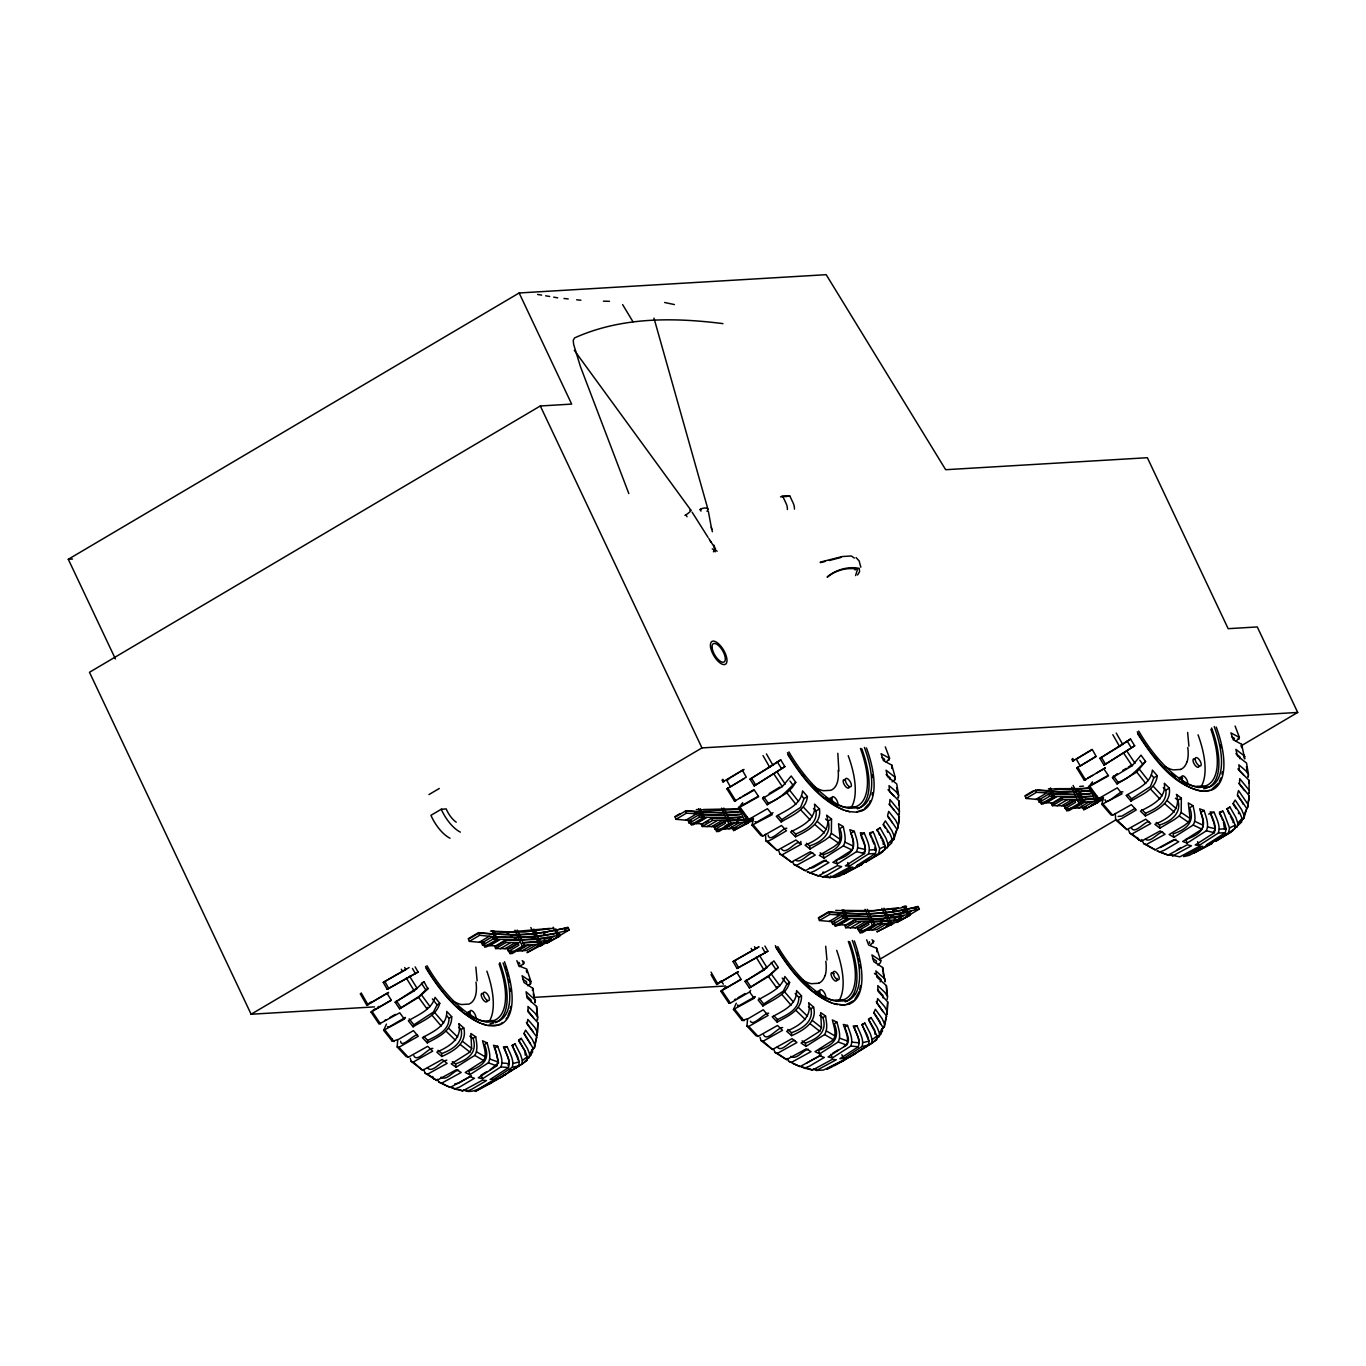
<?xml version="1.0" encoding="UTF-8"?>
<svg xmlns="http://www.w3.org/2000/svg" width="1366" height="1366" viewBox="0 0 1366 1366"><rect width="100%" height="100%" fill="white"/><g stroke="black" fill="none" stroke-linecap="round" stroke-linejoin="round"><path stroke-width="1.5" d="M753.434 818.815L752.034 825.201L772.217 814.665L767.47 808.672L748.875 819.344L747.304 819.207L747.304 817.09M1103.267 797.983L1101.867 804.369L1122.032 793.834L1117.303 787.841L1098.691 798.512L1097.12 798.376L1097.137 796.258M840.227 839.373L838.502 823.783L843.266 826.567C844.478 832.799 846.749 839.953 843.368 845.878L824.057 858.121L819.31 855.338L834.011 846.647L838.622 843.095L840.227 839.373L831.348 833.311L831.535 819.037L826.601 815.178C831.962 830.921 817.619 839.936 805.069 845.144L810.004 849.003L824.722 840.312L829.418 836.829L831.348 833.311M1190.059 818.541L1188.318 802.952L1193.081 805.718C1194.294 811.967 1196.582 819.122 1193.201 825.047L1173.889 837.29L1169.125 834.506L1183.844 825.815L1188.437 822.264L1190.059 818.541L1181.18 812.48L1181.351 798.205L1176.416 794.346C1181.778 810.089 1167.435 819.088 1154.885 824.313L1159.836 828.172L1174.538 819.48L1179.234 815.98L1181.18 812.48M458.635 1027.352L461.127 1029.537C463.859 1042.326 452.556 1049.634 441.713 1053.562L441.799 1056.499C453.563 1051.239 467.616 1043.18 463.774 1027.966L458.805 1023.595C462.647 1038.809 448.594 1046.868 436.83 1052.144L441.799 1056.499M808.45 1006.52L810.943 1008.706C813.692 1021.495 802.388 1028.803 791.529 1032.713L791.631 1035.667C803.379 1030.391 817.431 1022.349 813.607 1007.135L808.621 1002.764C812.463 1017.977 798.41 1026.037 786.645 1031.296L791.631 1035.667M883.29 844.53L883.068 842.378M537.504 1030.818L537.88 1022.793L528.164 1012.001L527.993 1006.452L535.096 1013.282L537.692 1017.243L537.419 1020.146L537.35 1018.814M887.319 1009.986L887.695 1001.944L877.997 991.17L877.809 985.62L884.912 992.45L887.507 996.395L887.234 999.314M899.306 813.538L899.289 814.443L899.238 801.193L889.642 791.529L889.027 785.621L896.079 791.699L898.623 795.285L898.316 798.034L898.196 796.993M1249.139 792.707L1249.105 793.612L1249.07 780.362L1239.457 770.697L1238.842 764.789L1245.894 770.868L1248.456 774.454L1248.148 777.186L1248.012 776.161M750.378 1021.187C753.127 1026.993 764.619 1012.496 768.682 1013.179M518.465 1060.511L512.37 1045.519L515.033 1043.948L520.548 1054.603L522.358 1060.477L521.692 1064.353L500.298 1077.689L518.636 1065.804L519.302 1061.928L517.492 1056.055L511.977 1045.4L515.033 1043.948M795.558 836.795L790.572 831.979C801.791 826.191 816.8 819.395 814.495 804.096L819.463 808.928C821.769 824.227 806.76 831.023 795.558 836.795L795.678 834.063L791.956 830.443M838.878 771.244L837.819 753.281M868.281 1039.68L862.185 1024.688L864.849 1023.117L870.364 1033.772L872.174 1039.646L871.508 1043.522L850.13 1056.84M1145.374 815.963L1140.405 811.131C1151.623 805.359 1166.615 798.547 1164.31 783.264L1169.296 788.097C1171.584 803.379 1156.592 810.192 1145.374 815.963L1145.511 813.231L1141.771 809.611M754.937 821.666L756.918 822.076L773.019 812.702M765.472 834.302L765.865 840.824L777.152 850.455L795.951 840.005L800.937 844.359L782.137 854.826L779.918 854.006L778.637 850.506M1115.288 813.47L1115.68 819.976L1126.984 829.623L1145.784 819.173L1150.753 823.527L1131.953 833.977L1129.733 833.158L1128.453 829.674M471.663 1048.456L470.86 1033.499L475.727 1036.828C476.597 1042.907 478.288 1049.873 474.77 1055.406L456.124 1067.205L451.258 1063.875L469.904 1052.076L471.663 1048.456L462.63 1041.421M821.478 1027.625L820.676 1012.65L825.559 1015.997C826.43 1022.075 828.103 1029.025 824.603 1034.574L805.94 1046.373L801.074 1043.043L819.737 1031.245L821.478 1027.625L812.463 1020.573M898.965 820.659L899.34 816.492L889.659 804.642L889.915 799.486L899.579 811.336M899.34 816.492L898.521 824.296M1248.78 799.827L1249.156 795.661L1239.474 783.811L1239.73 778.654L1249.412 790.504M1249.156 795.661L1247.568 807.682L1248.661 800.203M451.685 1016.697C452.197 1031.125 437.905 1037.084 427.319 1042.907L422.384 1037.648C432.971 1031.825 447.263 1025.849 446.75 1011.438L451.685 1016.697L449.021 1018.268C449.141 1030.459 437.137 1035.787 427.678 1040.414L427.319 1042.907M801.5 995.865C802.013 1010.277 787.721 1016.253 777.134 1022.075L772.2 1016.816C782.786 1010.994 797.095 1005.017 796.566 990.589L801.5 995.865L798.837 997.436C798.956 1009.611 786.953 1014.955 777.51 1019.565L777.134 1022.075M537.88 1022.793L537.128 1035.445L537.419 1032.201L534.857 1027.556L527.822 1019.395L527.139 1024.09L536.736 1036.914L534.687 1047.261L531.545 1050.403M887.695 1001.944L886.944 1014.614L887.234 1011.369L884.673 1006.725L877.638 998.563L876.955 1003.259L886.551 1016.065L884.502 1026.429L881.36 1029.571M898.845 821.034L897.752 828.513L898.094 825.098L895.601 820.163L888.685 811.404L887.576 815.622L896.967 829.333L894.047 839.151L890.888 842.071M1247.909 804.267L1238.501 790.555L1237.391 794.79L1246.799 808.501L1243.863 818.302L1239.303 822.417M524.92 1061.382L531.067 1055.081L533.15 1048.285L523.998 1033.806L525.534 1030.101L532.279 1039.372L534.687 1044.563L534.328 1048.098M874.752 1040.551L880.882 1034.25L882.982 1027.454L873.813 1012.974L875.35 1009.252L882.095 1018.541L884.502 1023.732L884.143 1027.266M813.487 808.433L816.065 810.943C817.585 823.51 805.786 829.811 795.678 834.063M1163.303 787.601L1165.881 790.111C1167.401 802.679 1155.602 808.979 1145.511 813.231M400.631 1041.268C401.041 1049.088 414.325 1033.942 417.04 1035.104M899.238 801.193L899.05 805.172M1248.763 783.094L1249.07 780.362M855.133 570.049L855.321 568.478M537.419 1032.201L537.538 1031.142M887.234 1011.369L887.371 1010.311M893.723 839.714L894.167 836.06L891.878 830.648L885.373 820.898L883.426 824.074L889.932 833.823L892.22 839.253L891.776 842.907L880.387 853.511L865.668 862.202L868.383 860.153M1243.538 818.883L1243.982 815.229L1241.694 809.799L1235.188 800.066L1233.242 803.242L1239.765 812.992L1242.053 818.405L1241.609 822.076L1230.22 832.679L1215.501 841.371L1232.917 830.63M527.771 985.757L530.554 983.725L530.964 981.625L522.085 975.734L523.963 982.444L532.842 988.335L535.199 1002.746L534.943 1001.244M535.523 1000.219L526.064 991.767L527.105 997.983L536.565 1006.435L536.992 1014.784M877.604 964.925L880.387 962.893L880.797 960.793L871.918 954.902L873.779 961.596L882.658 967.504L885.031 981.915L884.758 980.395M885.339 979.388L875.879 970.919L876.921 977.151L886.38 985.603L886.807 993.953M515.563 1068.161L526.798 1060.477L527.293 1056.738L525.125 1051.137L518.892 1041.012L521.231 1038.399L527.464 1048.507L529.615 1054.108L529.137 1057.865M871.508 1043.522L876.63 1039.646L877.109 1035.906L868.725 1020.18L871.047 1017.55L877.279 1027.676L879.448 1033.277L878.953 1037.016M887.371 847.876L887.968 844.051L885.988 838.28L880.097 827.847L877.382 829.896L883.29 840.329L885.27 846.1L884.673 849.925L874.547 856.277M1237.203 827.045L1237.801 823.22L1235.82 817.449L1229.912 807.016L1227.214 809.048L1233.105 819.498L1235.086 825.252L1234.488 829.094L1209.644 844.137L1206.263 844.973L1225.319 832.679L1226.122 828.752L1224.534 822.793L1219.445 811.985L1222.843 811.148L1223.953 813.06L1229.502 827.916L1228.717 831.826M892.066 781.83L894.884 779.73L895.259 777.408L891.827 765.148L883.375 760.572L881.104 753.708L889.573 758.284L886.227 762.16M1236.059 741.328L1239.389 737.435L1230.937 732.876L1233.191 739.74L1241.66 744.316L1244.699 758.898L1243.555 754.425M840.619 1062.355L868.452 1044.973L869.118 1041.097L867.308 1035.223L861.792 1024.568L864.849 1023.117M510.355 1008.654L510.764 1006.383M536.736 1036.914L534.687 1044.563M872.089 794.978L872.481 792.707M860.58 985.552L859.726 989.769M886.551 1016.065L884.502 1023.732M1221.921 774.146L1222.314 771.875M397.728 1039.594L397.182 1046.971L398.923 1047.278L418.269 1036.265L413.42 1030.613L398.701 1039.304L392.332 1041.319L383.641 1030.34L386.476 1024.073M750.617 990.282L749.575 991.972L730.332 1003.105L728.881 1003.19L729.188 1001.483M747.543 1018.746L746.997 1026.139L748.756 1026.447L768.102 1015.433L763.253 1009.781L748.534 1018.473L742.148 1020.487L733.474 1009.491L736.291 1003.225M532.433 990.435L532.842 988.335M882.658 967.504L882.743 971.414M807.426 796.583C805.974 810.584 791.477 815.622 781.147 821.922L776.298 816.27C786.628 809.97 801.125 804.933 802.576 790.914L807.426 796.583L804.028 798.581L800.596 807.391L781.745 819.668L781.147 821.922M1157.241 775.734C1155.79 789.736 1141.293 794.79 1130.963 801.074L1126.113 795.439C1136.444 789.138 1150.94 784.084 1152.392 770.082L1157.241 775.734L1153.843 777.749L1150.411 786.56L1131.56 798.837L1130.963 801.074M883.102 851.462L859.829 864.968L856.448 865.822L875.504 853.511L876.289 849.584L874.718 843.642L869.63 832.816L873.011 831.979L874.138 833.909L879.687 848.747L878.884 852.674M508.494 1067.614C510.833 1060.409 506.069 1053.288 503.405 1046.817L507.093 1046.595C509.757 1053.066 514.521 1060.187 512.199 1067.375L493.792 1079.277L490.104 1079.499L508.494 1067.614L500.98 1066.88L482.505 1078.764L478.288 1077.757L496.763 1065.873C499.529 1059.043 495.636 1051.769 493.502 1045.263L497.719 1046.271C499.854 1052.776 503.747 1060.05 500.98 1066.88M858.326 1046.766C860.648 1039.577 855.884 1032.457 853.221 1025.986L856.909 1025.764C859.59 1032.235 864.337 1039.355 862.014 1046.544L843.625 1058.445L839.919 1058.667L858.326 1046.766L850.813 1046.049L832.338 1057.933L828.12 1056.925L846.596 1045.041C849.345 1038.211 845.452 1030.92 843.317 1024.432L847.535 1025.439C849.669 1031.928 853.562 1039.219 850.813 1046.049M387.534 1026.72L389.276 1026.822L405.378 1017.414L404.336 1019.104L383.641 1030.34M715.186 551.864L713.991 545.205L714.623 547.476L710.115 540.612M1105.026 799.605C1105.47 806.572 1120 790.607 1122.852 791.853M864.507 853.528C867.103 846.493 862.749 839.253 860.341 832.731L864.319 833.14C866.727 839.646 871.064 846.886 868.486 853.921L849.345 866.232L845.383 865.839L864.507 853.528L856.533 851.65L837.324 863.927L832.884 862.322L852.094 850.028C855.116 843.454 851.718 836.163 849.857 829.708L854.296 831.313C856.158 837.768 859.538 845.076 856.533 851.65M891.827 765.148L891.793 768.477M1214.34 832.697C1216.918 825.662 1212.581 818.405 1210.156 811.899L1214.135 812.292C1216.543 818.815 1220.897 826.054 1218.301 833.089L1199.177 845.4L1195.199 845.008L1214.34 832.697L1206.349 830.801L1187.139 843.095L1182.7 841.49L1201.926 829.196C1204.932 822.622 1201.534 815.314 1199.689 808.86L1204.129 810.482C1205.973 816.936 1209.354 824.244 1206.349 830.801M1241.66 744.316L1241.609 747.646M708.852 538.494L710.986 542.046M509.894 1010.601L507.81 1016.065M896.967 829.333L894.167 836.06M1246.799 808.501L1243.982 815.229M525.261 1055.252L524.868 1050.983L518.568 1039.97L521.231 1038.399M875.077 1034.421L874.684 1030.152L868.4 1019.121L871.047 1017.55M519.387 966.633L523.622 963.73L524.185 962.091L522.154 960.657M870.62 944.828L874.001 941.242L871.969 939.808M866.676 939.808L868.656 945.05L876.648 948.243L876.784 951.778M439.767 1003.31C436.352 1015.945 423.05 1020.556 413.078 1026.805L408.349 1020.812C418.303 1014.562 431.622 1009.952 435.037 997.3L439.767 1003.31L437.12 1004.881L433.415 1012.035L413.898 1024.824L413.078 1026.805M789.599 982.478C786.184 995.114 772.866 999.724 762.911 1005.974L758.164 999.98C768.136 993.731 781.437 989.104 784.852 976.468L789.599 982.478L786.936 984.049L783.23 991.187L763.714 1003.993L762.911 1005.974M883.068 997.88L882.948 995.49L877.587 989.565M483.769 1060.631C486.928 1054.364 484.076 1047.124 482.54 1040.772L487.15 1042.975C488.686 1049.327 491.538 1056.567 488.379 1062.833L469.819 1074.7L465.208 1072.498L483.769 1060.631L474.77 1055.406M833.584 1039.799C836.76 1033.533 833.892 1026.293 832.355 1019.941L836.965 1022.144C838.502 1028.496 841.371 1035.735 838.195 1042.002L819.634 1053.852L815.024 1051.649L833.584 1039.799L824.603 1034.574M874.718 850.233L875.043 846.954M1224.534 829.401L1223.458 822.076M859.18 991.614L854.792 999.468M1220.914 777.954L1219.377 781.557M531.084 1001.859L530.998 999.81L526.9 996.053M858.719 1043.675L858.838 1039.167L854.262 1027.334L856.909 1025.764M1214.955 829.572L1213.623 831.723M737.777 1004.864L737.606 1006.554L755.193 996.582L754.169 998.273L733.474 1009.491M533.15 1048.285L529.615 1054.108M869.544 802.388L870.364 800.613M890.12 779.559L890.069 777.698L886.09 774.505M882.982 1027.454L879.448 1033.277M1239.935 758.728L1239.901 756.866L1235.906 753.656M721.965 780.123L722.955 781.898L742.37 770.253L746.297 777.152L726.883 788.814L734.515 801.159L735.13 799.861M747.304 819.207L738.921 807.699L742.643 802.696M1071.781 759.291L1072.771 761.067L1092.202 749.405L1096.13 756.32L1076.698 767.982L1084.348 780.31L1084.946 779.03M1097.12 798.376L1088.736 786.867L1092.476 781.864M526.576 983.452L526.576 981.778L522.734 979.149M876.391 962.62L876.409 960.947L872.567 958.317M762.621 798.461L782.325 786.594L791.17 775.99L795.763 782.291L792.434 787.345L786.901 792.895L767.214 804.762L762.621 798.461L763.662 796.771L768.238 803.071L767.214 804.762M1112.453 777.63L1132.141 765.763L1141.003 755.159L1145.579 761.46L1136.734 772.063L1117.029 783.93L1112.453 777.63L1117.149 773.771M884.468 760.623L884.536 759.155L881.838 757.549M1234.301 739.791L1234.369 738.323L1231.654 736.718M855.594 575.581L857.506 569.246C847.159 567.095 835.309 570.288 827.284 577.272M1117.029 783.93L1118.071 782.24C1130.006 778.62 1137.297 769.143 1145.579 761.46M857.558 574.966L859.59 571.722L859.214 568.358C848.252 566.053 836.06 569.759 827.335 576.759M506.069 1018.934L506.991 1017.55M868.708 803.874L864.302 808.826M892.22 839.253L887.968 844.051M1218.54 783.042L1211.403 789.65M1242.053 818.405L1237.801 823.22M795.763 782.291C787.465 789.975 780.191 799.469 768.238 803.071M519.848 964.089L518.96 962.279M869.664 943.257L869.357 941.72M742.916 804.079L742.199 805.325L758.113 796.327M1092.732 783.23L1092.015 784.494L1107.928 775.495M508.05 1065.6L509.33 1061.211L504.43 1048.166L507.093 1046.595M510.85 1069.698L508.528 1072.327L512.045 1070.244M424.058 981.727L414.205 990.828L395.167 1002.217L399.572 1008.774L418.611 997.368L427.899 988.967L424.058 981.727L421.411 983.298L425.799 989.855L419.294 996.207L399.572 1008.774M744.999 981.386L764.038 969.997L773.89 960.896L778.279 967.452L768.443 976.536L749.388 987.925L744.999 981.386L763.765 969.484M880.165 981.864L881.155 979.61L876.733 975.222M713.428 551.779L715.067 549.644L717.116 551.232M395.167 1002.217L416.288 988.523M749.388 987.925L769.109 975.358L778.279 967.452M1084.348 780.31L1105.367 767.846L1096.198 773.276M527.293 1056.738L522.358 1060.477M877.109 1035.906L872.174 1039.646M1218.643 838.161L1203.412 847.654M767.265 966.582L764.721 968.818M360.248 993.782L366.839 1005.308L370.545 1002.251M404.336 1019.104L399.76 1012.804L379.065 1024.039L371.023 1012.069L374.728 1009.013M711.02 974.658L716.655 984.476L720.36 981.42M728.881 1003.19L720.838 991.221L725.397 987.55M426.602 1008.21L427.473 1007.425M776.417 987.379L777.305 986.593M742.37 770.253L744.009 769.485L726.49 779.952L730.417 786.85L744.265 778.552M1091.997 749.729L1076.306 759.103L1080.233 766.019L1095.908 756.644M862.475 853.699C868.827 848.952 862.083 840.91 860.904 835.138L864.319 833.14M526.798 1060.477L521.692 1064.353M876.63 1039.646L860.102 1050.454M530.008 1054.125L532.791 1051.82M879.841 1033.294L882.607 1030.988M853.579 1000.697L846.613 1004.386M855.338 1053.664L834.421 1065.753M371.945 1001.841L371.023 1002.627L388.593 992.433L366.839 1005.308M726.951 986.952L725.022 988.54L740.765 979.439M377.733 1007.34L378.98 1006.366M780.686 759.855L750.019 779.183L754.203 785.928L784.869 766.616L780.686 759.855L772.78 765.148M1130.519 739.023L1099.852 758.335L1104.035 765.097L1134.685 745.785L1130.519 739.023L1119.847 746.212M750.019 779.183L772.149 765.609M754.203 785.928L784.869 766.616M716.655 984.476L738.425 971.602L722.375 981.061M1099.852 758.335L1118.856 746.826M1104.035 765.097L1134.685 745.785M713.735 551.027L715.477 548.432M1130.963 765.37L1128.248 767.18M501.322 1023.356L502.568 1022.502M845.895 872.703L843.266 874.394L862.492 864.097L839.339 876.204L833.772 877.433L830.357 876.033M885.27 846.1L879.687 848.747M832.679 1066.436L826.891 1069.185L846.783 1058.479L823.51 1070.022L816.492 1070.449L813.18 1069.066L816.595 1069.066M1235.086 825.252L1229.502 827.916M779.952 787.038L769.16 793.526M843.778 1046.629C852.572 1042.975 846.408 1033.259 844.871 1027.01L847.535 1025.439M780.498 496.865L789.907 496.131L793.117 502.961A11.953 10.587 86.6 0 1 794.449 509.125M786.355 496.524L787.789 495.653M115.393 658.907L68.3 559.275L519.148 292.973L826.191 274.686L945.665 469.716L1147.355 457.712L1228.171 628.684L1257.283 626.943L1297.7 712.437L1240.891 745.99M519.148 292.973L571.671 404.097L540.321 405.975L89.473 672.277L251.122 1014.238L374.523 1006.879M428.958 794.585L439.289 788.472M456.21 822.195A15.897 6.745 59.4 0 1 446.75 810.192L446.238 808.928L441.303 809.218L430.973 815.314L431.485 816.595A26.5 11.235 59.4 0 0 450.046 838.212M251.122 1014.238L701.953 747.919L1297.7 712.437M412.788 974.88L387.176 989.291L383.248 982.376L409.117 967.555M383.248 982.376L406.47 969.143M468.248 938.681L478.595 932.585C508.34 936.137 538.887 935.198 567.897 927.258M674.906 816.629L680.08 813.573M516.468 935.078L478.817 933.115L468.487 939.227L469.375 941.362L484.742 942.762M723.126 813.009L685.459 811.045L675.128 817.158L676.016 819.293L691.401 820.693M387.176 989.291L418.064 972.046L415.127 966.872M469.375 941.362L479.705 935.249C509.552 938.835 540.202 937.896 569.28 929.922L568.171 927.787L534.379 934.003M676.016 819.293L686.364 813.18L724.117 815.143M413.642 974.47L418.064 972.046M693.808 813.743L697.258 811.711L720.599 812.514L739.279 811.489M479.039 942.352L489.37 936.256M685.681 820.3L696.028 814.187M518.277 937.725L491.999 936.991L481.652 943.086L482.591 945.221L496.78 945.972L505.403 940.884M724.919 815.656L698.641 814.921L688.31 821.017L689.232 823.169L703.439 823.903M482.591 945.221L492.921 939.125L519.268 939.859M689.232 823.169L699.563 817.056L725.909 817.79M390.949 1000.271L375.155 1009.474M482.181 941.14L484.623 946.758L495.995 940.047L497.787 940.167L493.707 930.809M689.642 820.949L691.281 824.688L702.636 817.978L704.429 818.097L700.348 808.74M506.991 933.951L510.44 931.919L550.003 928.385M497.787 940.167L486.416 946.877L484.623 946.758M704.429 818.097L693.057 824.808L691.281 824.688M489.728 945.699L500.058 939.586M696.37 823.63L706.717 817.517M742.694 796.276L753.708 789.77M510.508 936.615L513.94 934.583M535.472 939.484L505.01 940.32L494.68 946.433L495.636 948.567L509.603 948.67L518.209 943.582M725.602 818.354L711.669 818.251L701.339 824.364L702.278 826.498L716.245 826.601L724.851 821.512M705.163 822.878L708.612 820.846M425.799 989.855L428.463 988.284M495.636 948.567L505.966 942.472L519.934 942.557M702.278 826.498L712.625 820.403L743.155 819.549M514.026 939.245L517.458 937.213M500.332 948.687L510.662 942.574M706.973 826.618L717.321 820.522M504.976 948.721L515.324 942.608M711.635 826.652L721.965 820.556M389.788 1017.619L395.286 1014.375M533.73 932.363L537.18 930.331M727.583 821L724.526 821.068L714.196 827.164L715.169 829.316L719.78 829.213M508.528 951.385L518.858 945.272L517.868 943.138L507.537 949.233L508.528 951.385L513.138 951.282M715.169 829.316L725.5 823.203L724.526 821.068M531.955 938.186L535.404 936.137M724.953 826.157L728.385 824.125M507.503 948.226L509.962 953.57L522.358 946.245L524.664 946.177L517.236 930.144M714.145 826.157L716.604 831.501L729.017 824.176L731.322 824.125L723.878 808.074M737.691 818.985L741.14 816.953L727.634 817.756M543.651 933.815L547.1 931.783M524.664 946.177L512.267 953.519L509.962 953.57M731.322 824.125L718.926 831.45L716.604 831.501M537.06 944.367L528.044 944.999L517.697 951.095L526.713 950.463L537.06 944.367L541.499 943.923L540.458 941.789L522.478 943.035M721.299 829.145L724.356 829.025L734.686 822.93L748.141 821.854L747.117 819.72L729.12 820.966M736.735 821.854L740.184 819.822M537.658 940.371L541.09 938.34L560.367 935.112L559.275 932.978L540.048 936.205L519.985 937.691M522.222 950.821L532.569 944.726M724.356 829.025L728.881 828.752L739.211 822.656M544.163 939.484L547.612 937.452M728.881 828.752L733.371 828.411L743.702 822.298M538.153 945.528L546.776 940.44L551.096 939.774L550.037 937.639L536.958 939.347M548.876 939.432L554.033 936.376M564.721 929.836L568.171 927.787M748.244 821.41L753.417 818.371L744.641 819.412M541.499 943.923L527.02 952.631L541.636 945.084L533.884 929.068M731.954 827.011L733.662 830.562L746.417 822.878M743.121 812.343L748.295 823.032L733.662 830.562M551.096 939.774L540.765 945.887L537.88 946.314M752.581 820.761L744.521 824.244M569.28 929.922L546.639 943.291L559.582 936.256L555.791 928.812M786.816 828.274C783.316 827.13 769.331 844.051 768.153 835.053M816.065 810.943L819.463 808.928M461.127 1029.537L463.774 1027.966M432.817 1048.405C428.446 1047.671 416.954 1063.192 413.83 1055.713M810.004 849.003L809.679 845.861C821.359 842.259 831.962 833.926 828.138 821.051L831.535 819.037M799.008 842.498C794.414 842.412 785.894 854.792 781.693 849.276M469.819 1036.179L473.063 1038.399L475.727 1036.828M446.819 1060.204C441.542 1060.153 432.322 1073.983 427.421 1067.853M843.266 826.567L839.851 828.564C845.247 842.293 837.204 850.284 823.288 854.672L820.112 852.811M487.15 1042.975L484.486 1044.546C490.394 1059.111 484.11 1065.617 468.828 1071.132L469.819 1074.7M452.317 1061.689L455.561 1063.909C468.606 1059.418 477.639 1052.093 473.063 1038.399M812.855 852.862C807.596 853.511 800.92 863.995 795.405 860.068M854.296 831.313L850.898 833.328C857.489 847.876 852.162 854.706 836.112 860.273L837.324 863.927M497.719 1046.271L495.055 1047.842L498.556 1062.987L490.274 1069.629M458.583 1070.107C453.29 1070.773 446.511 1081.411 440.945 1077.176M873.011 831.979L869.613 833.994L871.354 837.734M880.097 827.847L876.699 829.862L877.723 831.689M826.123 860.085L813.18 867.632L809.577 868.247M471.407 1075.708L458.481 1083.255L454.776 1083.836M486.603 1071.798L481.105 1075.059L482.505 1078.764M853.579 868.503L858.855 865.378M862.373 863.295L867.649 860.187M764.943 946.04L767.88 951.214L736.991 968.46L733.064 961.544L758.95 946.723M733.064 961.544L758.693 947.133M818.336 917.832L828.684 911.737C858.429 915.288 888.976 914.349 917.986 906.409M1024.995 795.763L1033.601 790.675M866.556 914.23L828.906 912.266L818.558 918.379L819.463 920.513L834.831 921.896M1091.11 791.085L1064.029 792.178L1035.548 790.197L1025.217 796.31L1026.105 798.444L1041.49 799.844M736.991 968.46L767.88 951.214M819.463 920.513L829.794 914.4L867.547 916.364M1026.105 798.444L1036.453 792.331L1074.205 794.295M837.256 914.964L840.688 912.932M829.128 921.504L839.458 915.408M1035.77 799.434L1046.1 793.339M868.366 916.859L842.088 916.142L831.74 922.238L832.662 924.372L846.869 925.106M1075.008 794.807L1048.729 794.073L1038.399 800.169L1039.321 802.303L1053.527 803.054M832.662 924.372L843.01 918.276L869.357 919.011M1039.321 802.303L1049.651 796.207L1075.998 796.941M1052.179 796.036L1055.628 794.005M847.876 919.318L846.083 919.198L834.711 925.909L836.504 926.028L847.876 919.318L843.778 909.961M1038.928 798.222L1041.353 803.84L1052.725 797.129L1054.518 797.249L1050.437 787.892M1054.518 797.249L1043.146 803.959L1041.353 803.84M839.817 924.833L850.147 918.737M1046.458 802.781L1056.806 796.668M869.032 919.574L855.099 919.472L844.769 925.585L845.725 927.719L859.692 927.821L868.298 922.733M1052.366 805.65L1062.714 799.554L1076.664 799.639L1066.334 805.752L1052.366 805.65L1051.427 803.515L1061.758 797.403L1075.674 797.505M848.593 924.099L853.767 921.043M1055.252 802.03L1063.858 796.941M1077.279 790.624L1080.728 788.592L1090.153 787.738M845.725 927.719L856.055 921.606L886.585 920.769M850.42 927.838L860.751 921.726M1057.062 805.769L1067.409 799.656M1078.542 793.287L1081.992 791.255L1091.195 790.487M855.065 927.873L865.412 921.76M1061.723 805.803L1072.054 799.691M737.777 997.863L745.102 993.526M1079.806 795.968L1083.255 793.936L1092.151 793.219M1122.647 770.509L1126.318 768.341M871.03 922.221L867.956 922.289L857.626 928.385L858.616 930.519L863.227 930.434M1077.672 800.152L1074.615 800.22L1064.285 806.316L1065.258 808.467L1068.332 808.399M1081.069 798.632L1084.519 796.6L1091.212 796.105M858.616 930.519L868.947 924.423L867.956 922.289M1065.258 808.467L1075.588 802.354L1074.615 800.22M892.681 910.832L896.13 908.8L906.631 906.802M1077.791 801.535L1081.24 799.503L1094.729 798.564M857.575 927.36L860.051 932.722L872.447 925.38L874.752 925.328L867.308 909.295M881.121 920.206L884.57 918.174L910.456 914.247L909.363 912.129L890.137 915.34L870.074 916.842M1064.234 805.308L1066.692 810.653L1079.106 803.328L1081.411 803.259L1073.147 785.45M1082.333 801.313L1085.782 799.281M874.752 925.328L862.356 932.654L860.051 932.722M1081.411 803.259L1068.997 810.601L1066.692 810.653M890.769 916.279L894.218 914.247L919.369 909.056L918.259 906.939L893.159 912.112L868.366 914.144M864.746 930.366L867.786 930.246L878.116 924.133L891.588 923.075L890.547 920.94L872.567 922.187M1069.868 808.365L1074.444 808.177L1084.775 802.081L1098.23 801.005L1097.188 798.871L1079.208 800.117M880.182 923.075L883.631 921.025M902.55 911.993L907.724 908.936M867.786 930.246L872.311 929.973L882.658 923.877M1074.444 808.177L1078.969 807.904L1089.3 801.808M899.34 914.896L902.772 912.864M894.252 918.635L897.701 916.603M1095.686 800.117L1103.506 797.522L1098.332 800.561M887.132 923.518L876.801 929.614L872.311 929.973M1078.969 807.904L1083.46 807.545L1093.79 801.449M888.242 924.662L896.864 919.574L901.184 918.925L900.126 916.791L887.046 918.498M907.724 913.171L911.173 911.139M914.81 908.971L918.259 906.939M886.414 926.131L889.864 924.082M898.948 918.567L904.121 915.527M1091.349 805.069L1096.505 802.03M891.725 924.236L877.092 931.783L891.725 924.236L883.973 908.219M1082.043 806.162L1083.75 809.714L1098.384 802.166L1094.064 793.27M1098.384 802.166L1083.75 809.714M901.184 918.925L890.854 925.038L886.517 925.687M1102.669 799.913L1094.61 803.396M900.109 920.36L910.456 914.247M909.671 915.408L896.728 922.443L909.671 915.408L904.924 906.085M909.039 915.169L919.369 909.056M1134.804 808.518L1121.896 816.083L1118.122 816.407M1165.881 790.111L1169.296 788.097M879.841 959.256L1116.261 819.617M810.943 1008.706L813.607 1007.135M782.633 1027.573C778.279 1026.839 766.77 1042.36 763.645 1034.865M1159.836 828.172L1159.512 825.03C1171.174 821.427 1181.778 813.094 1177.953 800.22L1181.351 798.205M1148.823 821.666C1144.845 821.205 1134.087 835.377 1131.321 827.557M819.651 1015.348L822.895 1017.568L825.559 1015.997M794.807 1040.448C790.146 1040.431 781.523 1052.998 777.237 1047.022M1193.081 805.718L1189.684 807.733C1195.062 821.461 1187.02 829.435 1173.104 833.841L1173.889 837.29M836.965 1022.144L834.302 1023.715C840.227 1038.28 833.943 1044.785 818.644 1050.3L819.634 1053.852M802.149 1040.841L805.394 1043.078C818.422 1038.587 827.455 1031.262 822.895 1017.568M1162.688 832.014C1157.412 832.679 1150.735 843.146 1145.237 839.219M1204.129 810.482L1200.714 812.497C1207.305 827.045 1201.995 833.858 1185.927 839.441L1187.139 843.095M808.399 1049.259C803.106 1049.942 796.327 1060.579 790.76 1056.345M1208.671 814.102L1214.135 812.292M1222.843 811.148L1219.428 813.146L1221.17 816.902M1226.514 809.031L1229.912 807.016M1175.938 839.253L1160.297 847.569M821.239 1054.876L806.76 1063.004M832.765 1053.135L838.263 1049.891M1177.219 849.669L1180.89 847.501M1092.527 775.427L1087.848 777.937M371.023 1012.069L391.342 1000.271L387.159 993.526M720.838 991.221L741.157 979.439L736.974 972.694M734.515 801.159L754.305 790.077L758.693 796.634L738.921 807.699M1088.736 786.867L1108.526 775.803L1104.121 769.246M739.467 798.12L740.816 797.368M863.056 809.697L856.96 811.865M1193.782 853.187L1212.308 843.266L1189.171 855.372L1183.588 856.584L1202.746 846.305L1199.058 846.527L1179.9 856.824L1169.245 854.723L1172.882 855.27M384.7 1020.522L386.066 1019.787M734.515 999.673L735.881 998.956M752.034 825.201L760.93 835.565L762.809 836.06L781.506 825.508L786.44 830.767L772.371 839.083L767.743 841.319L765.865 840.824M1101.867 804.369L1110.746 814.717L1112.641 815.229L1131.338 804.676L1136.273 809.936L1122.203 818.251L1117.576 820.488L1115.68 819.976M727.378 780.02L728.334 779.559M397.182 1046.971L406.197 1056.584L408.263 1057.233L427.712 1046.322L432.68 1051.154L413.232 1062.065L411.166 1061.399L410.193 1058.223M746.997 1026.139L756.013 1035.735L758.079 1036.401L777.527 1025.473L782.496 1030.305L763.065 1041.233L760.982 1040.568L760.025 1037.392M728.881 778.944L726.575 779.935M411.166 1061.399L422.657 1070.312L442.191 1059.487L447.143 1063.346L427.592 1074.171L425.185 1073.232L423.58 1069.476M760.982 1040.568L772.473 1049.481L792.024 1038.655L796.959 1042.514L777.408 1053.34L775.017 1052.401L773.395 1048.644M779.918 854.006L791.477 862.117L810.38 851.735L815.246 855.082L796.361 865.463L793.817 864.388L792.519 861.707M1129.733 833.158L1141.31 841.285L1160.195 830.904L1165.061 834.233L1146.176 844.615L1143.632 843.539L1141.703 839.544M425.185 1073.232L436.796 1080.455L456.432 1069.68L461.196 1072.464L441.56 1083.221L438.827 1082.06L437.325 1079.277M775.017 1052.401L786.611 1059.623L806.264 1048.849L811.011 1051.632L791.375 1062.389L788.66 1061.228L787.158 1058.428M793.817 864.388L805.342 870.688L824.33 860.358L828.94 862.561L814.87 870.859L809.953 872.874L807.101 871.628L818.354 875.913L837.426 865.634L841.644 866.625L827.574 874.94L822.571 876.921L819.412 875.555L820.334 875.743M1143.632 843.539L1155.175 849.84L1174.162 839.527L1178.773 841.729L1164.703 850.028L1159.785 852.043L1156.934 850.796L1168.169 855.082L1187.242 844.786L1191.459 845.793L1172.387 856.089M498.283 1024.79L499.854 1024.159M519.302 1061.928L513.087 1063.448M518.636 1065.804L512.199 1067.375M869.118 1041.097L862.902 1042.617M868.452 1044.973L862.014 1046.544M438.827 1082.06L450.285 1087.387L470.024 1076.664L474.446 1078.286L459.727 1086.977L454.707 1088.992L451.685 1087.695L455.544 1088.787M792.826 1063.397L800.1 1066.556L819.839 1055.833L824.279 1057.438L809.56 1066.129L804.54 1068.161L801.518 1066.846L808.433 1068.571M454.707 1088.992L462.698 1090.888L482.522 1080.182L486.484 1080.574L471.765 1089.265L466.66 1091.28L463.364 1089.897L466.762 1089.897M804.54 1068.161L812.514 1070.056L832.338 1059.35L836.299 1059.743L816.492 1070.449M487.303 1084.553L490.804 1083.187M822.571 876.921L830.084 877.655L849.225 867.376L852.93 867.137L833.772 877.433M722.955 781.898L724.117 781.489M726.883 788.814L728.044 788.404M1072.771 761.067L1073.932 760.657M1076.698 767.982L1077.859 767.572M829.384 560.487L840.995 557.448M1209.832 790.282L1204.966 791.204M496.968 1079.311C486.381 1081.787 478.356 1092.885 466.66 1091.28M820.368 562.109L842.378 556.525L851.325 555.979L854.382 558.096M820.317 562.621L825.064 561.477M902.158 907.075L906.307 906.187M856.106 806.657L845.11 807.306M1180.651 769.451L1173.326 769.895A52.506 22.266 59.4 0 1 1164.805 766.446M1203.617 788.797L1207.151 788.045M490.07 1023.817L493.604 1023.066M818.695 983.264L811.37 983.691A52.506 22.266 59.4 0 1 799.827 978.329M847.774 1000.612L836.402 1001.295A82.302 34.884 59.4 0 1 823.015 995.882A83.258 35.294 59.4 0 1 794.346 970.184A82.302 34.884 59.4 0 1 777.766 946.587M849.618 1003.925L844.068 1005.12L833.601 1003.549M722.938 323.622C673.25 317.339 621.325 316.895 574.642 337.88L573.242 340.236L573.635 344.42L580.499 366.788L628.821 493.587M559.582 936.256L558.011 936.581L553.264 927.258M876.289 849.584L869.527 849.994M875.504 853.511L868.486 853.921M543.702 942.472L546.861 941.84M1226.122 828.752L1219.343 829.145M1225.319 832.679L1218.301 833.089M496.797 1025.234L487.969 1025.388M553.042 928.317L524.237 932.039L493.604 931.868M898.265 907.809L874.069 910.661L842.549 910.405M822.673 872.293L823.903 872.123M896.13 908.8L863.056 911.583L835.77 910.388M546.776 940.44L539.468 941.328M896.864 919.574L888.071 920.633M885.492 915.288L894.218 914.247M1096.198 798.41L1099.135 798.086M541.09 938.34L520.975 939.825M733.371 828.411L736.325 828.103M1083.46 807.545L1086.414 807.255M748.295 823.032L746.058 823.237L738.357 807.221M541.636 945.084L539.416 945.306L530.845 927.497M845.059 1004.71L839.595 1004.795M738.169 808.757L703.183 809.509M1079.721 786.44L1083.477 786.116M742.131 817.414L727.122 818.302M1093.688 796.429L1080.25 797.368M536.496 941.618L524.51 942.42M885.561 918.635L870.552 919.523M738.238 809.355L719.609 810.38L696.336 809.577M1090.17 788.353L1069.698 789.514L1048.388 788.831M739.245 812.087L724.936 812.941M740.27 814.221L725.927 815.075M532.603 934.156L518.277 935.01M883.717 915.442L869.357 916.296M740.099 814.819L726.644 815.622M1090.188 793.97L1076.732 794.773M884.57 918.174L871.064 918.977M781.915 496.012L789.907 496.131M68.3 559.275L72.535 559.018M534.089 997.385L725.585 985.979M1077.723 796.907L1084.519 796.6M1076.015 794.227L1083.255 793.936M1080.199 802.252L1084.775 802.081M730.11 823.1L734.686 822.93M873.557 924.321L878.116 924.133M523.468 945.17L528.044 944.999M1081.992 791.255L1059.128 791.529L1037.323 789.872M1080.728 788.592L1055.252 788.694M1078.201 799.588L1081.24 799.503M859.214 1042.839L851.957 1042.138M509.398 1063.687L502.142 1062.97M603.396 301.186L609.475 301.305M1051.427 803.515L1054.535 803.584M510.44 931.919L490.428 931.1M1203.105 791.238C1172.762 786.287 1153.263 757.754 1137.605 733.747M687.252 810.721L697.258 811.711M564.021 298.488L568.239 298.932M576.657 299.803L580.874 300.23M1215.381 828.769L1207.681 826.942M865.549 849.601L857.848 847.774M458.6 1089.402L462.698 1090.888M712.267 548.91L715.716 550.31M537.606 294.441L541.636 295.124M545.649 295.807L549.678 296.49M553.691 297.156L557.704 297.839M849.703 811.711L845.52 810.721M664.661 302.501L674.411 304.567M818.354 875.913L809.953 872.874M847.74 1041.131L839.646 1038.211M846.596 1045.041L838.195 1042.002M485.903 1024.961L481.805 1023.715M497.924 1061.963L489.831 1059.043M496.763 1065.873L488.379 1062.833M1201.926 829.196L1193.201 825.047M852.094 850.028L843.368 845.878M831.638 1002.883C806.811 992.382 789.736 969.655 775.871 947.423M1203.241 825.32L1194.806 821.308M843.539 810.055C818.712 799.537 801.654 776.81 787.789 754.595M853.426 846.169L844.991 842.156M796.207 1064.899L800.1 1066.556M446.392 1085.748L450.285 1087.387M826.669 876.272L830.084 877.655M809.218 1068.673L812.514 1070.056M1168.169 855.082L1159.785 852.043M479.79 1022.929C456.107 1011.813 439.528 989.991 426.055 968.272M1155.175 849.84L1146.176 844.615M805.342 870.688L796.361 865.463M835.036 1036.009L826.362 1030.954M795.712 1064.626L788.66 1061.228M485.22 1056.84L476.529 1051.803M445.897 1085.475L441.56 1083.221M1188.437 822.264L1179.234 815.98M838.622 843.095L829.418 836.829M786.611 1059.623L777.408 1053.34M436.796 1080.455L427.592 1074.171M1141.31 841.285L1131.953 833.977M791.477 862.117L782.137 854.826M819.737 1031.245L810.38 1023.937M469.904 1052.076L460.564 1044.768M874.428 973.429L875.606 974.334M1175.392 798.205L1177.953 800.22M1156.217 822.452L1159.512 825.03M825.576 819.054L828.138 821.051M806.384 843.283L809.679 845.861M1176.228 808.621L1167.145 800.647M1174.299 812.121L1164.874 803.874M826.413 829.452L817.329 821.495M824.466 832.953L815.058 824.705M772.473 1049.481L763.065 1041.233M422.657 1070.312L413.232 1062.065M787.789 1029.452L791.529 1032.713M437.974 1050.283L441.713 1053.562M1237.869 768.904L1243.521 774.915M888.037 789.753L893.688 795.763M1126.984 829.623L1117.576 820.488M777.152 850.455L767.743 841.319M807.477 1016.219L798.393 1007.391M805.394 1019.582L795.985 1010.447M457.661 1037.05L448.577 1028.239M455.578 1040.414L446.17 1031.279M1162.176 795.832L1153.16 786.218M1159.905 799.042L1150.565 789.087M812.343 816.663L803.345 807.05M810.089 819.873L800.749 809.936M758.079 1036.401L748.756 1026.447M527.771 1010.396L533.543 1017.892M408.263 1057.233L398.923 1047.278M856.055 557.567L859.146 560.931L860.819 567.214M795.149 993.475L798.837 997.436M773.805 1015.621L777.51 1019.565M446.562 1015.638L449.021 1018.268M423.989 1036.453L427.678 1040.414M1112.641 815.229L1103.438 804.506M762.809 836.06L753.605 825.337M793.475 1002.132L784.579 991.784M791.051 1005.188L781.847 994.465M443.643 1022.98L434.764 1012.616M441.235 1026.02L432.032 1015.297M1238.757 783.281L1244.46 790.624M888.942 804.113L892.169 807.733M1245.092 756.576L1235.889 749.353L1237.357 755.842L1246.543 763.065L1248.456 774.454M895.259 777.408L886.073 770.202L887.524 776.673L896.728 783.896L898.623 795.285M1151.333 774.812L1153.843 777.749M1127.923 794.602L1131.56 798.837M801.518 795.661L804.028 798.581M778.091 815.434L781.745 819.668M876.204 1001.551L883.102 1011.796M526.371 1022.4L533.218 1031.74M1148.311 780.567L1139.637 769.57M1145.715 783.452L1136.734 772.063M798.478 801.398L789.804 790.419M795.9 804.284L786.901 792.895M743.889 1020.795L734.908 1009.406M394.074 1041.626L385.092 1030.254M782.206 978.039L786.936 984.049M758.984 998L763.714 1003.993M432.373 998.87L437.12 1004.881M409.168 1018.831L413.898 1024.824M1098.691 798.512L1090.017 786.594M748.875 819.344L740.184 807.426M779.849 985.791L771.466 974.282M777.117 988.455L768.443 976.536M430.017 1006.622L421.65 995.114M427.302 1009.303L418.611 997.368M1237.476 795.61L1241.438 801.039M887.661 816.441L890.786 820.659M893.023 808.792L893.74 809.748M754.169 998.273L749.575 991.972M1139.807 760.213L1142.181 763.474M1113.478 775.939L1118.071 782.24M574.318 350.345L690.82 510.116M789.992 781.045L792.365 784.306M708.015 537.333L692.101 512.148M1135.044 763.287L1127.001 751.317M1132.141 765.763L1123.808 753.366M785.228 784.118L777.186 772.149M782.325 786.594L773.993 774.198M730.332 1003.105L721.999 990.709M380.499 1023.954L372.167 1011.557M873.864 1012.445L880.063 1022.007M524.032 1033.294L530.554 1043.846M771.227 962.467L775.615 969.023M746.229 979.985L750.634 986.542M396.413 1000.817L400.819 1007.374M1232.917 803.771L1236.059 808.638M1085.611 780.037L1077.706 767.248M883.085 824.603L885.253 827.916M735.796 800.869L727.873 788.08M767.06 967.726L759.428 955.397M764.038 969.997L756.115 957.207M417.245 988.574L409.595 976.229M414.205 990.828L406.3 978.039M685.852 514.88L687.047 516.741M891.622 821.871L892.322 822.981M1127.104 741.021L1131.287 747.783M1101.286 757.259L1105.47 764.021M777.288 761.869L781.472 768.614M751.471 778.091L755.637 784.852M721.214 980.788L723.314 984.169M1122.818 744.555L1116.227 733.03M1119.625 746.604L1112.846 734.737M773.002 765.387L766.411 753.878M769.809 767.436L763.013 755.586M717.816 983.964L711.02 972.097M367.983 1004.795L361.205 992.928M622.623 304.601L632.953 321.727M887.132 830.955L887.917 832.304M762.279 947.611L765.233 952.785M734.686 960.776L738.613 967.691M412.464 968.443L415.401 973.617M384.87 981.625L388.798 988.523M1227.539 810.841L1229.485 814.392M1072.72 758.437L1073.778 760.333M722.904 779.286L723.946 781.181M754.51 946.706L755.5 948.482M751.146 948.397L752.188 950.292M404.695 967.538L405.668 969.314M401.314 969.228L402.372 971.124M878.714 833.482L879.67 835.224M1242.138 802.132L1243.009 804.079M432.578 1076.493L434.081 1079.294M1230.39 816.065L1232.456 820.368M880.558 836.897L881.36 838.468M903.353 906.409L908.1 915.732M1137.485 837.546L1138.766 840.21M1088.429 786.372L1096.147 802.388M881.787 908.424L889.505 924.458M782.855 496.558L786.065 503.388A11.953 10.587 86.6 0 1 787.397 509.552M540.321 405.975L701.953 747.919M841.849 1054.689L843.625 1058.445M1071.695 787.277L1079.106 803.328M865.054 909.346L872.447 925.38M721.607 808.126L729.017 824.176M514.965 930.195L522.358 946.245M1238.381 812.685L1238.877 813.777M1061.758 797.403L1062.714 799.554M855.099 919.472L856.055 921.606M711.669 818.251L712.625 820.403M505.01 940.32L505.966 942.472M1221.989 818.712L1222.758 820.437M882.06 839.919L882.641 841.217M872.174 839.544L874.223 844.41M1049.481 789.65L1052.725 797.129M842.019 909.841L846.083 919.198M698.572 808.621L702.636 817.978M491.931 930.69L495.995 940.047M1048.729 794.073L1049.651 796.207M842.088 916.142L843.01 918.276M698.641 814.921L699.563 817.056M491.999 936.991L492.921 939.125M1197.572 841.661L1199.177 845.4M847.757 862.492L849.345 866.232M1035.548 790.197L1036.453 792.331M828.906 912.266L829.794 914.4M685.459 811.045L686.364 813.18M478.817 933.115L479.705 935.249M441.303 809.218L441.816 810.482A26.5 11.235 59.4 0 0 460.376 832.116M1235.12 726.046L1239.389 737.435M885.305 746.878L889.573 758.284M872.789 941.242L873.437 942.899M522.973 962.074L523.622 963.73M830.921 1054.228L832.338 1057.933M516.843 960.639L518.824 965.882L526.815 969.075L530.964 981.625M1210.737 814.307L1213.401 821.632M876.648 948.243L880.797 960.793M526.269 970.714L526.952 972.626M1238.484 738.135L1238.894 739.33M888.651 758.967L889.061 760.162M529.086 978.978L530.554 983.725M505.369 966.804L506.359 969.877M1213.947 823.271L1215.108 828.479M712.403 531.733L711.242 527.105L711.823 529.41M653.972 318.124L707.947 509.313M857.148 952.392L858.036 955.688M507.332 973.224L508.203 976.519M894.61 778.603L894.884 779.73M883.102 972.933L883.819 975.956M533.269 993.765L533.986 996.787M823.288 854.672L824.057 858.121M1232.9 821.547L1233.139 822.639M1220.453 744.965L1221.067 747.851M858.736 958.625L859.351 961.527M508.903 979.473L509.518 982.359M700.57 509.228L700.963 511.14M711.174 526.542L708.391 511.499M1246.458 766.753L1247.312 771.517M1187.652 732.432L1188.898 746.195M896.642 787.584L897.496 792.348M825.696 946.245L826.942 960.008M475.863 967.077L477.127 980.839M805.394 1043.078L805.94 1046.373M455.561 1063.909L456.124 1067.205M886.38 985.603L887.507 996.395M859.914 964.669L860.375 967.709M536.565 1006.435L537.692 1017.243M741.823 1017.994L742.148 1020.487M392.008 1038.826L392.332 1041.319M872.276 774.881L872.601 777.561M510.543 988.54L510.867 991.238M880.37 1023.014L880.404 1023.971M800.835 841.422L800.937 844.359M823.732 997.931A4.849 2.066 59.4 0 1 819.685 991.392A4.849 2.066 59.4 0 1 823.271 991.17A4.849 2.066 59.4 0 1 825.457 997.829M817.705 993.645A4.849 2.066 59.4 0 1 819.549 991.153M836.931 978.363A4.849 2.066 59.4 0 1 834.711 980.634A4.849 2.066 59.4 0 1 831.04 974.334A4.849 2.066 59.4 0 1 834.233 973.702M824.962 975.631A52.506 22.266 59.4 0 1 818.558 983.264M825.815 961.305A53.547 22.71 59.4 0 1 825.115 975.631M836.692 950.326A79.501 33.706 59.4 0 1 842.515 973.736A80.594 34.167 59.4 0 1 841.439 995.302A79.501 33.706 59.4 0 1 839.151 1000.407M848.32 941.413A79.501 33.706 59.4 0 1 854.74 966.513A80.594 34.167 59.4 0 1 853.665 988.079A79.501 33.706 59.4 0 1 843.966 999.639L832.97 1000.288A79.501 33.706 59.4 0 1 821.734 996.002M808.996 987.191A80.594 34.167 59.4 0 1 796.446 974.982M820.044 995.063A79.501 33.706 59.4 0 1 814.904 991.75M845.195 1001.841A82.045 34.782 59.4 0 0 852.845 995.199A82.933 35.175 59.4 0 0 854.672 958.522A82.045 34.782 59.4 0 0 849.669 941.789M855.457 993.936A83.189 35.277 59.4 0 0 857.285 957.156A82.302 34.901 59.4 0 0 852.282 940.371M855.338 993.953A82.302 34.884 59.4 0 1 847.654 1000.612M837.717 1004.642A86.092 36.506 59.4 0 1 823.715 998.99A86.997 36.882 59.4 0 1 793.748 972.114A86.092 36.506 59.4 0 1 775.325 945.631M849.498 1003.942A86.092 36.506 59.4 0 0 857.524 996.975A86.997 36.882 59.4 0 0 859.555 958.488A86.092 36.506 59.4 0 0 854.313 940.918M473.917 1018.763A4.849 2.066 59.4 0 1 472.738 1017.875M471.594 1016.509A4.849 2.066 59.4 0 1 470.143 1010.806A4.849 2.066 59.4 0 1 474.207 1012.974A4.849 2.066 59.4 0 1 475.641 1018.66M467.872 1014.494A4.849 2.066 59.4 0 1 469.716 1011.984M487.286 1000.629A4.849 2.066 59.4 0 1 484.486 1001.176A4.849 2.066 59.4 0 1 481.276 995.643A4.849 2.066 59.4 0 1 483.24 993.645M476 982.137A53.547 22.71 59.4 0 1 475.283 996.463A52.506 22.266 59.4 0 1 468.88 1004.095L461.554 1004.539A52.506 22.266 59.4 0 1 453.017 1001.09M486.877 971.158A79.501 33.706 59.4 0 1 492.682 994.568A80.594 34.167 59.4 0 1 491.623 1016.133A79.501 33.706 59.4 0 1 489.335 1021.256M499.102 963.935A79.501 33.706 59.4 0 1 504.925 987.345A80.594 34.167 59.4 0 1 503.849 1008.911A79.501 33.706 59.4 0 1 494.15 1020.47L483.154 1021.119A79.501 33.706 59.4 0 1 476.854 1019.19M461.964 1010.277A80.594 34.167 59.4 0 1 457.781 1006.827M475.231 1018.507A79.501 33.706 59.4 0 1 466.813 1013.76M495.363 1022.69A82.045 34.782 59.4 0 0 503.03 1016.031A82.933 35.175 59.4 0 0 504.839 979.354A82.045 34.782 59.4 0 0 499.854 962.62M503.081 962.945A82.302 34.901 59.4 0 1 507.469 977.988A83.189 35.277 59.4 0 1 505.625 1014.784A82.302 34.884 59.4 0 1 497.958 1021.444L486.586 1022.127A82.302 34.884 59.4 0 1 473.199 1016.714A83.258 35.294 59.4 0 1 444.531 991.016A82.302 34.884 59.4 0 1 426.943 965.694M504.498 961.749A86.092 36.506 59.4 0 1 509.74 979.32A86.997 36.882 59.4 0 1 507.828 1017.79A86.092 36.506 59.4 0 1 499.785 1024.773L494.236 1025.951L487.901 1025.473A86.092 36.506 59.4 0 1 473.9 1019.821A86.997 36.882 59.4 0 1 443.916 992.945A86.092 36.506 59.4 0 1 425.509 966.462M866.454 747.953A86.092 36.506 59.4 0 1 871.696 765.506A86.997 36.882 59.4 0 1 869.783 803.993A86.092 36.506 59.4 0 1 861.741 810.96L856.192 812.155L849.857 811.677A86.092 36.506 59.4 0 1 835.855 806.008A86.997 36.882 59.4 0 1 805.872 779.149A86.092 36.506 59.4 0 1 787.465 752.649M834.694 804.079A4.849 2.066 59.4 0 1 831.962 797.266A4.849 2.066 59.4 0 1 836.504 799.691A4.849 2.066 59.4 0 1 836.88 805.24M829.657 799.247A4.849 2.066 59.4 0 1 831.672 798.171M849.242 786.816A4.849 2.066 59.4 0 1 846.442 787.362A4.849 2.066 59.4 0 1 843.232 781.83A4.849 2.066 59.4 0 1 845.195 779.849M838.161 770.185A53.547 22.71 59.4 0 1 837.238 782.65A52.506 22.266 59.4 0 1 830.835 790.299L823.51 790.726A52.506 22.266 59.4 0 1 810.431 784.255M851.291 807.443A79.501 33.706 59.4 0 0 853.579 802.337A80.594 34.167 59.4 0 0 854.655 780.771A79.501 33.706 59.4 0 0 848.218 755.671M845.11 807.323A79.501 33.706 59.4 0 1 825.32 797.522M855.97 806.674A79.501 33.706 59.4 0 0 865.668 795.114A80.594 34.167 59.4 0 0 866.881 773.549A79.501 33.706 59.4 0 0 860.443 748.448M804.472 777.254A79.501 33.706 59.4 0 1 802.218 774.488M818.336 791.785A80.594 34.167 59.4 0 1 814.136 787.841M857.319 808.877A82.045 34.782 59.4 0 0 867.342 796.959A82.933 35.175 59.4 0 0 868.435 774.71A82.045 34.782 59.4 0 0 861.809 748.824M864.405 747.39A82.302 34.901 59.4 0 1 869.425 764.192A83.189 35.277 59.4 0 1 869.954 795.678A82.302 34.884 59.4 0 1 859.914 807.648L848.542 808.313A82.302 34.884 59.4 0 1 835.155 802.901A83.258 35.294 59.4 0 1 806.486 777.22A82.302 34.884 59.4 0 1 788.899 751.898M1216.269 727.105A86.092 36.506 59.4 0 1 1221.511 744.675A86.997 36.882 59.4 0 1 1219.599 783.145A86.092 36.506 59.4 0 1 1211.574 790.129L1206.024 791.324L1199.672 790.829A86.092 36.506 59.4 0 1 1185.671 785.177A86.997 36.882 59.4 0 1 1155.704 758.301A86.092 36.506 59.4 0 1 1137.28 731.817M1184.51 783.23A4.849 2.066 59.4 0 1 1181.778 776.434A4.849 2.066 59.4 0 1 1186.32 778.859A4.849 2.066 59.4 0 1 1186.713 784.408M1179.661 779.849A4.849 2.066 59.4 0 1 1182.683 778.227M1199.058 765.985A4.849 2.066 59.4 0 1 1196.274 766.531A4.849 2.066 59.4 0 1 1193.064 760.999A4.849 2.066 59.4 0 1 1195.011 759.001M1186.917 761.835A52.506 22.266 59.4 0 1 1180.514 769.468M1187.771 747.492A53.547 22.71 59.4 0 1 1187.071 761.818M1201.107 786.611A79.501 33.706 59.4 0 0 1203.395 781.489A80.594 34.167 59.4 0 0 1204.47 759.923A79.501 33.706 59.4 0 0 1198.05 734.84M1210.874 729.307A79.501 33.706 59.4 0 1 1216.696 752.7A80.594 34.167 59.4 0 1 1215.62 774.266A79.501 33.706 59.4 0 1 1205.922 785.826L1194.926 786.475A79.501 33.706 59.4 0 1 1182 781.25M1175.136 776.691A80.594 34.167 59.4 0 1 1170.952 773.378M1157.019 759.616A80.594 34.167 59.4 0 1 1154.287 756.423M1208.688 787.328A82.045 34.782 59.4 0 0 1217.157 776.127A82.933 35.175 59.4 0 0 1218.267 753.878A82.045 34.782 59.4 0 0 1211.625 727.976M1214.237 726.558A82.302 34.901 59.4 0 1 1219.24 743.343A83.189 35.277 59.4 0 1 1219.77 774.846A82.302 34.884 59.4 0 1 1209.73 786.799L1198.358 787.482A82.302 34.884 59.4 0 1 1184.971 782.069A83.258 35.294 59.4 0 1 1156.302 756.371A82.302 34.884 59.4 0 1 1138.715 731.066M689.881 510.218A4.764 0.956 -36 0 1 690.001 511.669A4.764 0.956 -36 0 1 684.929 515.375M699.716 509.842A4.764 2.305 -15.6 0 1 706.205 508.084A4.764 2.305 -15.6 0 1 706.973 511.26M505.505 1074.496C488.123 1085.56 446.87 1106.323 505.505 1074.496M833.26 973.531A4.849 2.066 59.4 0 0 838.263 979.883A4.849 2.066 59.4 0 0 837.153 973.309A4.849 2.066 59.4 0 0 833.26 973.531M483.427 994.363A4.849 2.066 59.4 0 0 488.447 1000.715A4.849 2.066 59.4 0 0 487.338 994.141A4.849 2.066 59.4 0 0 483.427 994.363M845.383 780.567A4.849 2.066 59.4 0 0 850.386 786.901A4.849 2.066 59.4 0 0 849.293 780.327A4.849 2.066 59.4 0 0 845.383 780.567M1195.216 759.735A4.849 2.066 59.4 0 0 1200.219 766.07A4.849 2.066 59.4 0 0 1199.109 759.496A4.849 2.066 59.4 0 0 1195.216 759.735M710.576 647.296A13.25 5.618 59.4 0 0 724.253 664.61A13.25 5.618 59.4 0 0 721.248 646.664A13.25 5.618 59.4 0 0 710.576 647.296M712.198 648.406A10.604 4.491 59.4 0 0 723.126 662.254A10.604 4.491 59.4 0 0 720.736 647.894A10.604 4.491 59.4 0 0 712.198 648.406"/></g></svg>
